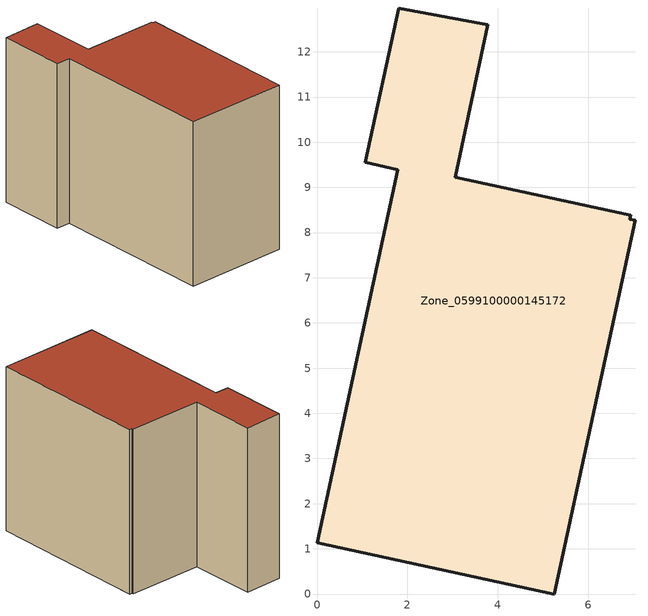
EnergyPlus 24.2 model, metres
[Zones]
Zone_0599100000145172
 floor ground (C_G): 6.93,8.3 7.05,8.27 5.25,0 0,1.13 1.79,9.39 1.07,9.55 1.81,12.97 3.78,12.6 3.06,9.22 6.95,8.39 z0
 wall outside (C_F): 3.78,12.6 1.81,12.97 1.07,9.55 1.79,9.39 0,1.13 5.25,0 7.05,8.27 6.93,8.3 6.95,8.39 3.06,9.22 3.78,12.6 z0:8.55
 roof outside (C_R): 7.05,8.27 6.93,8.3 6.95,8.39 3.06,9.22 3.78,12.6 1.81,12.97 1.07,9.55 1.79,9.39 0,1.13 5.25,0 z8.55
[BUILDING]
Pand.0599100000145172: North Axis=0; Terrain=City; Loads Convergence Tolerance Value=0.04; Temperature Convergence Tolerance Value=0.4; Solar Distribution=FullExterior; Maximum Number of Warmup Days=25; Minimum Number of Warmup Days=1
[Site:Location]
Rotterdam.The.Hague.AP_ZH_NLD Design_Conditions: Latitude=51.96; Longitude=4.45; Time Zone=1; Elevation=-4.5
[SITE:GROUNDTEMPERATURE:BUILDINGSURFACE]
18, 18, 18, 18, 18, 18, 18, 18, 18, 18, 18, 18
[MATERIAL] Thermal Absorptance=0.9; Solar Absorptance=0.7; Visible Absorptance=0.7
Name | Roughness | Thickness | Conductivity | Density | Specific Heat
G.TC.1975-1991 | MediumSmooth | 0.15 | 0.288461 | 540 | 1210
F.TC.1975-1991 | Rough | 0.3 | 0.230769 | 1920 | 840
R.TC.1975-1991 | MediumRough | 0.2 | 0.153846 | 1500 | 1000
[CONSTRUCTION]
C_G: G.TC.1975-1991
C_F: F.TC.1975-1991
C_R: R.TC.1975-1991
[ZONE]
Zone_0599100000145172: Type=1; Multiplier=1; Ceiling Height=Autocalculate; Volume=Autocalculate; Floor Area=autocalculate; Part of Total Floor Area=Yes
[ZONEINFILTRATION:DESIGNFLOWRATE]
Infil_Zone_0599100000145172: Zone or ZoneList or Space or SpaceList=Zone_0599100000145172; Schedule=AlwaysOn; Design Flow Rate Calculation Method=Flow/Area; Flow Rate per Floor Area=0.003; Constant Term Coefficient=1; Temperature Term Coefficient=0; Velocity Term Coefficient=0; Velocity Squared Term Coefficient=0
[HVACTEMPLATE:ZONE:IDEALLOADSAIRSYSTEM]
Zone_0599100000145172: Maximum Heating Supply Air Temperature=50; Minimum Cooling Supply Air Temperature=13; Maximum Heating Supply Air Humidity Ratio=0.0156; Minimum Cooling Supply Air Humidity Ratio=0.0077; Heating Limit=NoLimit; Cooling Limit=NoLimit; Dehumidification Control Type=ConstantSensibleHeatRatio; Cooling Sensible Heat Ratio=0.7; Dehumidification Setpoint=60; Humidification Control Type=None; Humidification Setpoint=30; Outdoor Air Method=None; Outdoor Air Flow Rate per Person=0.00944; Outdoor Air Flow Rate per Zone Floor Area=0; Outdoor Air Flow Rate per Zone=0; Demand Controlled Ventilation Type=None; Outdoor Air Economizer Type=NoEconomizer; Heat Recovery Type=None; Sensible Heat Recovery Effectiveness=0.7; Latent Heat Recovery Effectiveness=0.65
[ZONECONTROL:THERMOSTAT]
ThermostatControl_Zone_0599100000145172: Zone or ZoneList=Zone_0599100000145172; Control Type Schedule=DualSetpointControlType; Control 1=Thermostat_Zone_0599100000145172; Temperature Difference Between Cutout And Setpoint=0
[THERMOSTATSETPOINT:DUALSETPOINT]
Thermostat_Zone_0599100000145172: Heating Setpoint Temperature Schedule=HeatingSetpoint_Zone_0599100000145172; Cooling Setpoint Temperature Schedule=CoolingSetpoint_Zone_0599100000145172
[SCHEDULE:COMPACT]
HeatingSetpoint_Zone_0599100000145172: Through: 12/31, For: AllDays, Until: 24:00, 21
CoolingSetpoint_Zone_0599100000145172: Through: 12/31, For: AllDays, Until: 24:00, 24
DualSetpointControlType: Through: 12/31, For: AllDays, Until: 24:00, 4
AlwaysOn: Through: 12/31, For: AllDays, Until: 24:00, 1
